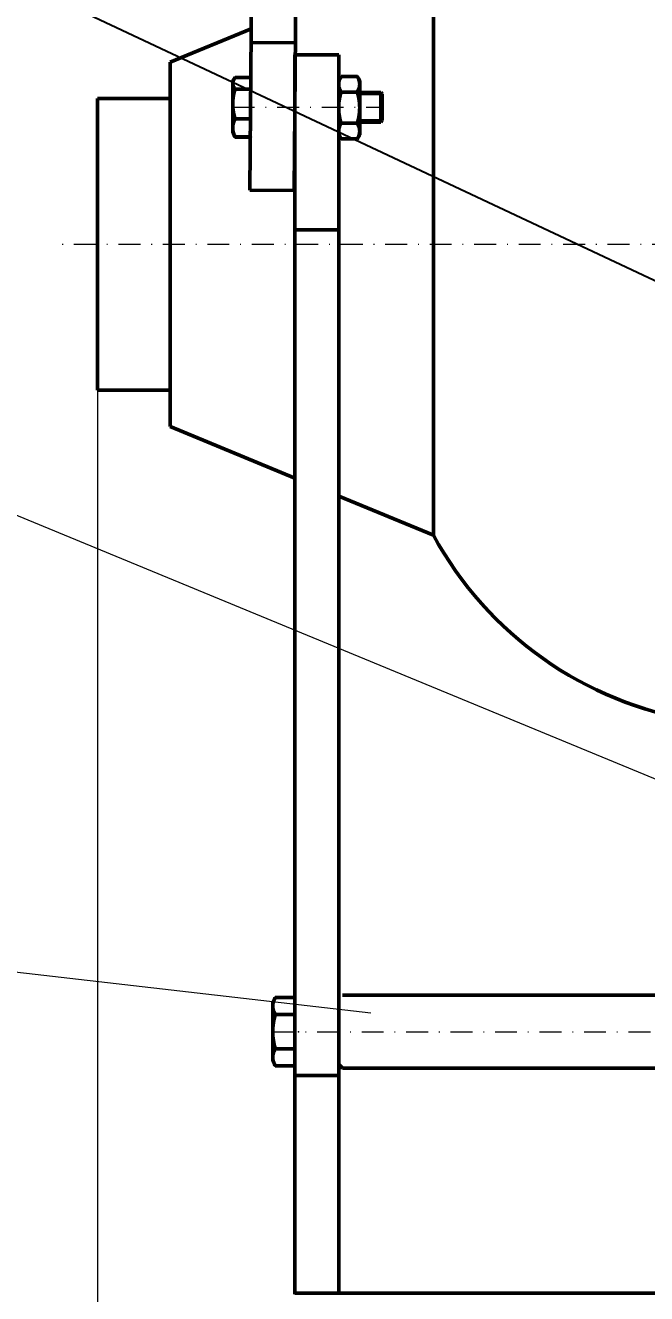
# Model space of a CAD drawing. Header units: inches. Extents: x -122986 to 27550, y -4965 to 6170.
# Drawn here: x 3977.7 to 4062.9, y 941 to 1115 of the extents above; entities that cross this region are included whole.
import ezdxf

# ---------------------------------------------------------------- set-up
doc = ezdxf.new("R2010")
doc.units = ezdxf.units.IN
doc.header["$LTSCALE"] = 2
doc.header["$MEASUREMENT"] = 0
doc.linetypes.add('DASHDOT', pattern=[1, 0.5, -0.25, 0, -0.25])
for name, color, linetype, lineweight in [('1 mãnh', 7, 'Continuous', 5), ('1 Đường Tâm', 50, 'DASHDOT', 9), ('1 Đậm', 7, 'Continuous', 50)]:
    doc.layers.add(name, color=color, linetype=linetype, lineweight=lineweight)
doc.layers.add('61', color=7, linetype='Continuous', true_color=0xffffff)
doc.styles.add('tinh', font='arial.ttf')
doc.dimstyles.new('Tịnh', dxfattribs={"dimtxt": 0.3, "dimasz": 1.5, "dimexe": 1, "dimexo": 0.0625, "dimgap": 0.4, "dimtad": 1, "dimtoh": 1, "dimzin": 0, "dimdsep": 46, "dimtxsty": 'tinh', "dimcen": 0.09, "dimclrd": 256, "dimclre": 256, "dimclrt": 4, "dimadec": 0, "dimazin": 0, "dimtfac": 1, "dimtofl": 0, "dimtmove": 0, "dimatfit": 3, "dimfxl": 1, "dimtfillclr": 4, "dimtolj": 1, "dimtzin": 0, "dimlwd": -1, "dimlwe": -1, "dimarcsym": 0})

# ---------------------------------------------------------------- blocks, each defined once
blk = doc.blocks.new('*D296')
at = {"layer": '1 mãnh', "ltscale": 15, "transparency": 16777216}
for p, q in [((3987.6, 1064.91), (3987.6, 863)), ((4256.7, 922.91), (4256.7, 863)), ((3992.6, 864), (4251.7, 864))]:
    blk.add_line(p, q, dxfattribs=at)
for points in [[(3992.6, 864.83), (3992.6, 863.17), (3987.6, 864)], [(4251.7, 864.83), (4251.7, 863.17), (4256.7, 864)]]:
    blk.add_solid(points, dxfattribs=at)
at = {"layer": 'Defpoints', "color": 0, "ltscale": 15, "transparency": 16777216}
for p in [(3987.6, 1064.97), (4256.7, 922.97), (4256.7, 864)]:
    blk.add_point(p, dxfattribs=at)
at = {"layer": '1 mãnh', "color": 4, "ltscale": 15, "transparency": 16777216, "insert": (4123.21, 868.05), "char_height": 3, "attachment_point": 5, "style": 'tinh'}
blk.add_mtext('\\A1;{\\H1.6667x;270}', dxfattribs=at)

msp = doc.modelspace()

# ---------------------------------------------------------------- linework, layer by layer
at = {"layer": '1 mãnh', "lineweight": 25, "ltscale": 15}
for p, q in [((3919.657, 1147.92), (4068.637, 1077.87)), ((3997.604, 1109.969), (3997.604, 1104.969))]:
    msp.add_line(p, q, dxfattribs=at)
at = {"layer": '1 mãnh', "lineweight": 13}
for p, q in [((4026.681, 1105.48), (4023.575, 1105.48)), ((4026.681, 1102.063), (4023.575, 1102.063))]:
    msp.add_line(p, q, dxfattribs=at)
at = {"layer": '1 mãnh', "lineweight": 13, "ltscale": 15}
for p, q in [((4078.469, 1005.665), (3919.657, 1071.259)), ((4025.127, 979.528), (3919.953, 991.591))]:
    msp.add_line(p, q, dxfattribs=at)
at = {"layer": '1 Đường Tâm', "lineweight": 9, "ltscale": 3}
for p, q in [((4006.167, 1103.772), (4026.681, 1103.772)), ((4255.79, 1084.969), (3981.604, 1084.969)), ((4011.651, 976.969), (4209.743, 976.969))]:
    msp.add_line(p, q, dxfattribs=at)
at = {"layer": '1 Đậm', "lineweight": 50, "ltscale": 15}
for p, q in [((4008.809, 1128.796), (4008.511, 1092.412)), ((4014.901, 1128.746), (4014.603, 1092.362)), ((4008.677, 1112.636), (4014.769, 1112.62)), ((4008.511, 1092.412), (4014.603, 1092.362))]:
    msp.add_line(p, q, dxfattribs=at)
at = {"layer": '1 Đậm', "lineweight": 50}
for p, q in [((4033.687, 1045.066), (4033.687, 1124.873)), ((4008.692, 1114.549), (3997.604, 1109.969)), ((3997.604, 1059.969), (3997.604, 1109.969)), ((4020.697, 1110.969), (4014.697, 1110.969)), ((4014.697, 1086.969), (4014.697, 1110.969)), ((4020.697, 1086.969), (4020.697, 1110.969)), ((4006.335, 1107.617), (4006.167, 1107.326)), ((4006.167, 1107.056), (4006.167, 1107.326)), ((4006.167, 1107.056), (4006.167, 1104.239)), ((4006.485, 1107.875), (4008.604, 1107.875)), ((4006.485, 1107.84), (4008.604, 1107.84)), ((4008.604, 1107.875), (4008.604, 1107.84)), ((4021.029, 1108.003), (4020.697, 1107.428)), ((4023.243, 1108.003), (4021.029, 1108.003)), ((4023.243, 1108.003), (4023.575, 1107.428)), ((4023.575, 1107.428), (4023.575, 1106.931)), ((4023.575, 1106.931), (4023.575, 1103.714)), ((3997.604, 1104.969), (3987.604, 1104.969)), ((3987.604, 1064.969), (3987.604, 1104.969)), ((4006.485, 1106.273), (4008.604, 1106.273)), ((4023.243, 1105.859), (4021.029, 1105.859)), ((4026.478, 1105.808), (4023.575, 1105.808)), ((4026.681, 1105.604), (4026.478, 1105.808)), ((4026.478, 1101.735), (4026.478, 1105.808)), ((4026.681, 1105.604), (4026.681, 1101.939)), ((4006.167, 1104.239), (4006.167, 1100.954)), ((4023.575, 1103.714), (4023.575, 1100.498)), ((4006.485, 1102.205), (4008.604, 1102.205)), ((4023.243, 1101.57), (4021.029, 1101.57)), ((4023.575, 1101.735), (4026.478, 1101.735)), ((4026.478, 1101.735), (4026.681, 1101.939)), ((4006.167, 1100.954), (4006.167, 1100.218)), ((4006.167, 1100.218), (4006.335, 1099.926)), ((4006.485, 1099.704), (4008.604, 1099.704)), ((4006.485, 1099.668), (4008.604, 1099.668)), ((4008.604, 1099.704), (4008.604, 1099.668)), ((4020.697, 1100.001), (4021.029, 1099.426)), ((4023.575, 1100.001), (4023.243, 1099.426)), ((4023.575, 1100.001), (4023.575, 1100.498)), ((4023.243, 1099.426), (4021.029, 1099.426)), ((4020.697, 1086.969), (4014.697, 1086.969)), ((4014.697, 970.969), (4014.697, 1086.969)), ((4020.697, 970.969), (4020.697, 1086.969)), ((3987.604, 1064.969), (3997.604, 1064.969)), ((3997.604, 1059.969), (4014.697, 1052.909)), ((4020.697, 1050.431), (4033.687, 1045.066)), ((4012.013, 981.659), (4011.651, 981.031)), ((4012.013, 981.659), (4014.697, 981.659)), ((4069.697, 981.969), (4021.197, 981.969)), ((4011.651, 981.031), (4011.651, 980.487)), ((4011.651, 980.487), (4011.651, 976.969)), ((4012.013, 979.314), (4014.697, 979.314)), ((4011.651, 976.969), (4011.651, 973.452)), ((4012.013, 974.624), (4014.697, 974.624)), ((4011.651, 972.908), (4011.651, 973.452)), ((4011.651, 972.908), (4012.013, 972.279)), ((4012.013, 972.279), (4014.697, 972.279)), ((4020.697, 970.969), (4014.697, 970.969)), ((4014.697, 941.702), (4014.697, 970.969)), ((4021.197, 971.969), (4020.697, 972.469)), ((4020.697, 941.702), (4020.697, 970.969)), ((4021.197, 971.969), (4069.697, 971.969)), ((4014.697, 940.969), (4014.697, 941.702)), ((4020.697, 941.1), (4020.697, 941.702)), ((4206.697, 941.1), (4014.697, 941.1)), ((4020.697, 940.969), (4020.697, 941.1))]:
    msp.add_line(p, q, dxfattribs=at)
for points in [[(4006.167, 1107.056), (4006.167, 1107.072), (4006.168, 1107.088), (4006.168, 1107.104), (4006.169, 1107.12), (4006.171, 1107.136), (4006.172, 1107.151), (4006.174, 1107.167), (4006.176, 1107.183), (4006.178, 1107.199), (4006.181, 1107.215), (4006.184, 1107.23), (4006.187, 1107.246), (4006.191, 1107.262), (4006.194, 1107.278), (4006.198, 1107.294), (4006.203, 1107.309), (4006.207, 1107.325), (4006.212, 1107.341), (4006.217, 1107.357), (4006.222, 1107.372), (4006.228, 1107.388), (4006.233, 1107.404), (4006.239, 1107.42), (4006.246, 1107.435), (4006.252, 1107.451), (4006.259, 1107.467), (4006.266, 1107.482), (4006.273, 1107.498), (4006.281, 1107.514), (4006.288, 1107.529), (4006.296, 1107.545), (4006.304, 1107.561), (4006.313, 1107.576), (4006.321, 1107.592), (4006.33, 1107.608), (4006.339, 1107.623), (4006.348, 1107.639), (4006.358, 1107.654), (4006.367, 1107.67), (4006.377, 1107.686), (4006.387, 1107.701), (4006.397, 1107.717), (4006.408, 1107.732), (4006.418, 1107.748), (4006.429, 1107.763), (4006.44, 1107.778), (4006.451, 1107.794), (4006.462, 1107.809), (4006.473, 1107.824), (4006.485, 1107.84)], [(4006.167, 1107.056), (4006.167, 1107.04), (4006.168, 1107.024), (4006.168, 1107.008), (4006.169, 1106.993), (4006.171, 1106.977), (4006.172, 1106.961), (4006.174, 1106.945), (4006.176, 1106.929), (4006.179, 1106.913), (4006.181, 1106.897), (4006.184, 1106.881), (4006.187, 1106.865), (4006.191, 1106.849), (4006.195, 1106.833), (4006.199, 1106.817), (4006.203, 1106.801), (4006.208, 1106.785), (4006.213, 1106.769), (4006.218, 1106.753), (4006.223, 1106.737), (4006.229, 1106.722), (4006.234, 1106.706), (4006.24, 1106.69), (4006.247, 1106.674), (4006.253, 1106.659), (4006.26, 1106.643), (4006.267, 1106.627), (4006.274, 1106.612), (4006.282, 1106.596), (4006.29, 1106.58), (4006.297, 1106.565), (4006.306, 1106.549), (4006.314, 1106.534), (4006.322, 1106.518), (4006.331, 1106.503), (4006.34, 1106.487), (4006.349, 1106.472), (4006.359, 1106.456), (4006.368, 1106.441), (4006.378, 1106.426), (4006.388, 1106.41), (4006.398, 1106.395), (4006.408, 1106.38), (4006.418, 1106.364), (4006.429, 1106.349), (4006.44, 1106.334), (4006.451, 1106.318), (4006.462, 1106.303), (4006.473, 1106.288), (4006.485, 1106.273)], [(4020.697, 1106.931), (4020.697, 1106.953), (4020.697, 1106.974), (4020.698, 1106.996), (4020.699, 1107.018), (4020.701, 1107.04), (4020.702, 1107.062), (4020.704, 1107.084), (4020.706, 1107.106), (4020.709, 1107.127), (4020.712, 1107.149), (4020.715, 1107.171), (4020.718, 1107.193), (4020.722, 1107.214), (4020.726, 1107.236), (4020.73, 1107.258), (4020.734, 1107.279), (4020.739, 1107.301), (4020.744, 1107.322), (4020.749, 1107.344), (4020.755, 1107.366), (4020.761, 1107.387), (4020.767, 1107.409), (4020.773, 1107.43), (4020.78, 1107.451), (4020.786, 1107.473), (4020.793, 1107.494), (4020.801, 1107.516), (4020.808, 1107.537), (4020.816, 1107.558), (4020.824, 1107.58), (4020.832, 1107.601), (4020.841, 1107.622), (4020.849, 1107.644), (4020.858, 1107.665), (4020.867, 1107.686), (4020.877, 1107.707), (4020.886, 1107.729), (4020.896, 1107.75), (4020.906, 1107.771), (4020.916, 1107.792), (4020.927, 1107.813), (4020.937, 1107.834), (4020.948, 1107.855), (4020.959, 1107.877), (4020.97, 1107.898), (4020.981, 1107.919), (4020.993, 1107.94), (4021.005, 1107.961), (4021.016, 1107.982), (4021.029, 1108.003)], [(4021.029, 1105.859), (4021.016, 1105.88), (4021.005, 1105.901), (4020.993, 1105.922), (4020.981, 1105.943), (4020.97, 1105.964), (4020.959, 1105.985), (4020.948, 1106.006), (4020.937, 1106.027), (4020.926, 1106.049), (4020.916, 1106.07), (4020.906, 1106.091), (4020.896, 1106.112), (4020.886, 1106.133), (4020.877, 1106.155), (4020.867, 1106.176), (4020.858, 1106.197), (4020.849, 1106.218), (4020.84, 1106.24), (4020.832, 1106.261), (4020.824, 1106.282), (4020.816, 1106.304), (4020.808, 1106.325), (4020.8, 1106.346), (4020.793, 1106.368), (4020.786, 1106.389), (4020.779, 1106.411), (4020.773, 1106.432), (4020.766, 1106.453), (4020.76, 1106.475), (4020.755, 1106.496), (4020.749, 1106.518), (4020.744, 1106.54), (4020.739, 1106.561), (4020.734, 1106.583), (4020.73, 1106.604), (4020.726, 1106.626), (4020.722, 1106.648), (4020.718, 1106.669), (4020.715, 1106.691), (4020.712, 1106.713), (4020.709, 1106.734), (4020.706, 1106.756), (4020.704, 1106.778), (4020.702, 1106.8), (4020.701, 1106.821), (4020.699, 1106.843), (4020.698, 1106.865), (4020.697, 1106.887), (4020.697, 1106.909), (4020.697, 1106.931)], [(4023.575, 1106.931), (4023.575, 1106.953), (4023.575, 1106.974), (4023.574, 1106.996), (4023.573, 1107.018), (4023.571, 1107.04), (4023.57, 1107.062), (4023.568, 1107.084), (4023.566, 1107.106), (4023.563, 1107.127), (4023.56, 1107.149), (4023.557, 1107.171), (4023.554, 1107.193), (4023.55, 1107.214), (4023.546, 1107.236), (4023.542, 1107.258), (4023.538, 1107.279), (4023.533, 1107.301), (4023.528, 1107.322), (4023.523, 1107.344), (4023.517, 1107.366), (4023.511, 1107.387), (4023.505, 1107.409), (4023.499, 1107.43), (4023.492, 1107.451), (4023.486, 1107.473), (4023.479, 1107.494), (4023.471, 1107.516), (4023.464, 1107.537), (4023.456, 1107.558), (4023.448, 1107.58), (4023.44, 1107.601), (4023.431, 1107.622), (4023.422, 1107.644), (4023.414, 1107.665), (4023.404, 1107.686), (4023.395, 1107.707), (4023.386, 1107.729), (4023.376, 1107.75), (4023.366, 1107.771), (4023.356, 1107.792), (4023.345, 1107.813), (4023.335, 1107.834), (4023.324, 1107.855), (4023.313, 1107.877), (4023.302, 1107.898), (4023.29, 1107.919), (4023.279, 1107.94), (4023.267, 1107.961), (4023.255, 1107.982), (4023.243, 1108.003)], [(4023.243, 1105.859), (4023.255, 1105.88), (4023.267, 1105.901), (4023.279, 1105.922), (4023.291, 1105.943), (4023.302, 1105.964), (4023.313, 1105.985), (4023.324, 1106.006), (4023.335, 1106.027), (4023.345, 1106.049), (4023.356, 1106.07), (4023.366, 1106.091), (4023.376, 1106.112), (4023.386, 1106.133), (4023.395, 1106.155), (4023.405, 1106.176), (4023.414, 1106.197), (4023.423, 1106.218), (4023.431, 1106.24), (4023.44, 1106.261), (4023.448, 1106.282), (4023.456, 1106.304), (4023.464, 1106.325), (4023.471, 1106.346), (4023.479, 1106.368), (4023.486, 1106.389), (4023.493, 1106.411), (4023.499, 1106.432), (4023.505, 1106.453), (4023.511, 1106.475), (4023.517, 1106.496), (4023.523, 1106.518), (4023.528, 1106.54), (4023.533, 1106.561), (4023.538, 1106.583), (4023.542, 1106.604), (4023.546, 1106.626), (4023.55, 1106.648), (4023.554, 1106.669), (4023.557, 1106.691), (4023.56, 1106.713), (4023.563, 1106.734), (4023.566, 1106.756), (4023.568, 1106.778), (4023.57, 1106.8), (4023.571, 1106.821), (4023.573, 1106.843), (4023.574, 1106.865), (4023.575, 1106.887), (4023.575, 1106.909), (4023.575, 1106.931)], [(4006.167, 1104.239), (4006.167, 1104.28), (4006.168, 1104.322), (4006.168, 1104.363), (4006.169, 1104.405), (4006.171, 1104.446), (4006.172, 1104.488), (4006.174, 1104.529), (4006.176, 1104.571), (4006.179, 1104.612), (4006.181, 1104.653), (4006.184, 1104.694), (4006.187, 1104.736), (4006.191, 1104.777), (4006.195, 1104.818), (4006.199, 1104.859), (4006.203, 1104.9), (4006.207, 1104.941), (4006.212, 1104.982), (4006.217, 1105.023), (4006.223, 1105.064), (4006.228, 1105.105), (4006.234, 1105.145), (4006.24, 1105.186), (4006.246, 1105.227), (4006.253, 1105.267), (4006.26, 1105.308), (4006.267, 1105.349), (4006.274, 1105.389), (4006.281, 1105.43), (4006.289, 1105.47), (4006.297, 1105.511), (4006.305, 1105.551), (4006.313, 1105.591), (4006.322, 1105.632), (4006.33, 1105.672), (4006.339, 1105.712), (4006.349, 1105.753), (4006.358, 1105.793), (4006.367, 1105.833), (4006.377, 1105.873), (4006.387, 1105.913), (4006.397, 1105.953), (4006.407, 1105.993), (4006.418, 1106.033), (4006.429, 1106.073), (4006.439, 1106.113), (4006.45, 1106.153), (4006.462, 1106.193), (4006.473, 1106.233), (4006.485, 1106.273)], [(4020.697, 1103.714), (4020.697, 1103.758), (4020.697, 1103.801), (4020.698, 1103.845), (4020.699, 1103.889), (4020.701, 1103.932), (4020.702, 1103.976), (4020.704, 1104.02), (4020.706, 1104.063), (4020.709, 1104.107), (4020.712, 1104.151), (4020.715, 1104.194), (4020.718, 1104.238), (4020.722, 1104.282), (4020.726, 1104.326), (4020.73, 1104.369), (4020.734, 1104.413), (4020.739, 1104.457), (4020.744, 1104.5), (4020.75, 1104.543), (4020.755, 1104.587), (4020.761, 1104.63), (4020.767, 1104.673), (4020.773, 1104.716), (4020.78, 1104.76), (4020.787, 1104.803), (4020.794, 1104.845), (4020.801, 1104.888), (4020.809, 1104.931), (4020.817, 1104.974), (4020.825, 1105.017), (4020.833, 1105.059), (4020.842, 1105.102), (4020.85, 1105.144), (4020.859, 1105.187), (4020.868, 1105.229), (4020.878, 1105.271), (4020.887, 1105.314), (4020.897, 1105.356), (4020.907, 1105.398), (4020.917, 1105.44), (4020.927, 1105.482), (4020.938, 1105.524), (4020.949, 1105.566), (4020.959, 1105.608), (4020.971, 1105.65), (4020.982, 1105.692), (4020.993, 1105.734), (4021.005, 1105.775), (4021.017, 1105.817), (4021.029, 1105.859)], [(4023.575, 1103.714), (4023.575, 1103.758), (4023.575, 1103.801), (4023.574, 1103.845), (4023.573, 1103.889), (4023.571, 1103.932), (4023.57, 1103.976), (4023.568, 1104.02), (4023.566, 1104.063), (4023.563, 1104.107), (4023.56, 1104.151), (4023.557, 1104.194), (4023.554, 1104.238), (4023.55, 1104.282), (4023.546, 1104.326), (4023.542, 1104.369), (4023.537, 1104.413), (4023.533, 1104.457), (4023.528, 1104.5), (4023.522, 1104.543), (4023.517, 1104.587), (4023.511, 1104.63), (4023.505, 1104.673), (4023.498, 1104.716), (4023.492, 1104.76), (4023.485, 1104.803), (4023.478, 1104.845), (4023.471, 1104.888), (4023.463, 1104.931), (4023.455, 1104.974), (4023.447, 1105.017), (4023.439, 1105.059), (4023.43, 1105.102), (4023.422, 1105.144), (4023.413, 1105.187), (4023.404, 1105.229), (4023.394, 1105.271), (4023.385, 1105.314), (4023.375, 1105.356), (4023.365, 1105.398), (4023.355, 1105.44), (4023.345, 1105.482), (4023.334, 1105.524), (4023.323, 1105.566), (4023.312, 1105.608), (4023.301, 1105.65), (4023.29, 1105.692), (4023.279, 1105.734), (4023.267, 1105.775), (4023.255, 1105.817), (4023.243, 1105.859)], [(4006.485, 1102.205), (4006.473, 1102.245), (4006.462, 1102.285), (4006.45, 1102.325), (4006.439, 1102.365), (4006.429, 1102.405), (4006.418, 1102.445), (4006.407, 1102.485), (4006.397, 1102.525), (4006.387, 1102.565), (4006.377, 1102.605), (4006.367, 1102.645), (4006.358, 1102.686), (4006.348, 1102.726), (4006.339, 1102.766), (4006.33, 1102.806), (4006.321, 1102.847), (4006.313, 1102.887), (4006.305, 1102.928), (4006.297, 1102.968), (4006.289, 1103.008), (4006.281, 1103.049), (4006.274, 1103.089), (4006.266, 1103.13), (4006.259, 1103.171), (4006.253, 1103.211), (4006.246, 1103.252), (4006.24, 1103.293), (4006.234, 1103.333), (4006.228, 1103.374), (4006.222, 1103.415), (4006.217, 1103.456), (4006.212, 1103.497), (4006.207, 1103.538), (4006.203, 1103.578), (4006.199, 1103.619), (4006.195, 1103.66), (4006.191, 1103.701), (4006.187, 1103.743), (4006.184, 1103.784), (4006.181, 1103.825), (4006.179, 1103.866), (4006.176, 1103.907), (4006.174, 1103.949), (4006.172, 1103.99), (4006.171, 1104.031), (4006.169, 1104.073), (4006.168, 1104.114), (4006.168, 1104.156), (4006.167, 1104.197), (4006.167, 1104.239)], [(4021.029, 1101.57), (4021.017, 1101.612), (4021.005, 1101.654), (4020.993, 1101.696), (4020.981, 1101.738), (4020.97, 1101.78), (4020.959, 1101.823), (4020.948, 1101.865), (4020.937, 1101.907), (4020.927, 1101.95), (4020.916, 1101.992), (4020.906, 1102.035), (4020.896, 1102.077), (4020.886, 1102.12), (4020.876, 1102.163), (4020.867, 1102.205), (4020.858, 1102.248), (4020.849, 1102.291), (4020.84, 1102.334), (4020.832, 1102.377), (4020.823, 1102.42), (4020.815, 1102.462), (4020.808, 1102.505), (4020.8, 1102.548), (4020.793, 1102.591), (4020.786, 1102.634), (4020.779, 1102.677), (4020.772, 1102.72), (4020.766, 1102.763), (4020.76, 1102.806), (4020.754, 1102.849), (4020.749, 1102.892), (4020.743, 1102.935), (4020.739, 1102.978), (4020.734, 1103.022), (4020.729, 1103.065), (4020.725, 1103.108), (4020.721, 1103.151), (4020.718, 1103.194), (4020.714, 1103.237), (4020.711, 1103.281), (4020.709, 1103.324), (4020.706, 1103.367), (4020.704, 1103.411), (4020.702, 1103.454), (4020.7, 1103.497), (4020.699, 1103.541), (4020.698, 1103.584), (4020.697, 1103.628), (4020.697, 1103.671), (4020.697, 1103.714)], [(4023.243, 1101.57), (4023.255, 1101.612), (4023.267, 1101.654), (4023.279, 1101.696), (4023.29, 1101.738), (4023.302, 1101.78), (4023.313, 1101.823), (4023.324, 1101.865), (4023.335, 1101.907), (4023.345, 1101.95), (4023.356, 1101.992), (4023.366, 1102.035), (4023.376, 1102.077), (4023.386, 1102.12), (4023.395, 1102.163), (4023.405, 1102.205), (4023.414, 1102.248), (4023.423, 1102.291), (4023.432, 1102.334), (4023.44, 1102.377), (4023.449, 1102.42), (4023.457, 1102.462), (4023.464, 1102.505), (4023.472, 1102.548), (4023.479, 1102.591), (4023.486, 1102.634), (4023.493, 1102.677), (4023.5, 1102.72), (4023.506, 1102.763), (4023.512, 1102.806), (4023.518, 1102.849), (4023.523, 1102.892), (4023.528, 1102.935), (4023.533, 1102.978), (4023.538, 1103.022), (4023.543, 1103.065), (4023.547, 1103.108), (4023.551, 1103.151), (4023.554, 1103.194), (4023.557, 1103.237), (4023.561, 1103.281), (4023.563, 1103.324), (4023.566, 1103.367), (4023.568, 1103.411), (4023.57, 1103.454), (4023.571, 1103.497), (4023.573, 1103.541), (4023.574, 1103.584), (4023.575, 1103.628), (4023.575, 1103.671), (4023.575, 1103.714)], [(4006.167, 1100.954), (4006.167, 1100.98), (4006.168, 1101.005), (4006.168, 1101.031), (4006.169, 1101.056), (4006.171, 1101.082), (4006.172, 1101.107), (4006.174, 1101.133), (4006.176, 1101.158), (4006.179, 1101.184), (4006.181, 1101.209), (4006.184, 1101.234), (4006.187, 1101.26), (4006.191, 1101.285), (4006.195, 1101.31), (4006.199, 1101.336), (4006.203, 1101.361), (4006.207, 1101.386), (4006.212, 1101.411), (4006.217, 1101.436), (4006.223, 1101.461), (4006.228, 1101.486), (4006.234, 1101.512), (4006.24, 1101.537), (4006.246, 1101.562), (4006.253, 1101.587), (4006.26, 1101.612), (4006.267, 1101.637), (4006.274, 1101.661), (4006.281, 1101.686), (4006.289, 1101.711), (4006.297, 1101.736), (4006.305, 1101.761), (4006.313, 1101.786), (4006.322, 1101.811), (4006.33, 1101.835), (4006.339, 1101.86), (4006.349, 1101.885), (4006.358, 1101.91), (4006.367, 1101.934), (4006.377, 1101.959), (4006.387, 1101.984), (4006.397, 1102.008), (4006.407, 1102.033), (4006.418, 1102.057), (4006.429, 1102.082), (4006.439, 1102.107), (4006.45, 1102.131), (4006.462, 1102.156), (4006.473, 1102.18), (4006.485, 1102.205)], [(4020.697, 1100.498), (4020.697, 1100.52), (4020.697, 1100.542), (4020.698, 1100.564), (4020.699, 1100.586), (4020.701, 1100.608), (4020.702, 1100.629), (4020.704, 1100.651), (4020.706, 1100.673), (4020.709, 1100.695), (4020.712, 1100.717), (4020.715, 1100.738), (4020.718, 1100.76), (4020.722, 1100.782), (4020.726, 1100.804), (4020.73, 1100.825), (4020.734, 1100.847), (4020.739, 1100.868), (4020.744, 1100.89), (4020.749, 1100.912), (4020.755, 1100.933), (4020.761, 1100.955), (4020.767, 1100.976), (4020.773, 1100.998), (4020.78, 1101.019), (4020.786, 1101.04), (4020.793, 1101.062), (4020.801, 1101.083), (4020.808, 1101.105), (4020.816, 1101.126), (4020.824, 1101.147), (4020.832, 1101.169), (4020.841, 1101.19), (4020.849, 1101.211), (4020.858, 1101.232), (4020.867, 1101.254), (4020.877, 1101.275), (4020.886, 1101.296), (4020.896, 1101.317), (4020.906, 1101.338), (4020.916, 1101.36), (4020.927, 1101.381), (4020.937, 1101.402), (4020.948, 1101.423), (4020.959, 1101.444), (4020.97, 1101.465), (4020.981, 1101.486), (4020.993, 1101.507), (4021.005, 1101.528), (4021.016, 1101.549), (4021.029, 1101.57)], [(4023.575, 1100.498), (4023.575, 1100.52), (4023.575, 1100.542), (4023.574, 1100.564), (4023.573, 1100.586), (4023.571, 1100.608), (4023.57, 1100.629), (4023.568, 1100.651), (4023.566, 1100.673), (4023.563, 1100.695), (4023.56, 1100.717), (4023.557, 1100.738), (4023.554, 1100.76), (4023.55, 1100.782), (4023.546, 1100.804), (4023.542, 1100.825), (4023.538, 1100.847), (4023.533, 1100.868), (4023.528, 1100.89), (4023.523, 1100.912), (4023.517, 1100.933), (4023.511, 1100.955), (4023.505, 1100.976), (4023.499, 1100.998), (4023.492, 1101.019), (4023.486, 1101.04), (4023.479, 1101.062), (4023.471, 1101.083), (4023.464, 1101.105), (4023.456, 1101.126), (4023.448, 1101.147), (4023.44, 1101.169), (4023.431, 1101.19), (4023.422, 1101.211), (4023.414, 1101.232), (4023.404, 1101.254), (4023.395, 1101.275), (4023.386, 1101.296), (4023.376, 1101.317), (4023.366, 1101.338), (4023.356, 1101.36), (4023.345, 1101.381), (4023.335, 1101.402), (4023.324, 1101.423), (4023.313, 1101.444), (4023.302, 1101.465), (4023.29, 1101.486), (4023.279, 1101.507), (4023.267, 1101.528), (4023.255, 1101.549), (4023.243, 1101.57)], [(4006.485, 1099.704), (4006.473, 1099.728), (4006.462, 1099.753), (4006.45, 1099.777), (4006.439, 1099.802), (4006.429, 1099.827), (4006.418, 1099.851), (4006.407, 1099.876), (4006.397, 1099.9), (4006.387, 1099.925), (4006.377, 1099.95), (4006.367, 1099.975), (4006.358, 1099.999), (4006.348, 1100.024), (4006.339, 1100.049), (4006.33, 1100.074), (4006.321, 1100.098), (4006.313, 1100.123), (4006.305, 1100.148), (4006.297, 1100.173), (4006.289, 1100.198), (4006.281, 1100.223), (4006.274, 1100.248), (4006.266, 1100.273), (4006.259, 1100.298), (4006.253, 1100.322), (4006.246, 1100.347), (4006.24, 1100.372), (4006.234, 1100.398), (4006.228, 1100.423), (4006.222, 1100.448), (4006.217, 1100.473), (4006.212, 1100.498), (4006.207, 1100.523), (4006.203, 1100.548), (4006.199, 1100.573), (4006.195, 1100.599), (4006.191, 1100.624), (4006.187, 1100.649), (4006.184, 1100.674), (4006.181, 1100.7), (4006.179, 1100.725), (4006.176, 1100.75), (4006.174, 1100.776), (4006.172, 1100.801), (4006.171, 1100.827), (4006.169, 1100.852), (4006.168, 1100.878), (4006.168, 1100.903), (4006.167, 1100.929), (4006.167, 1100.954)], [(4006.332, 1099.931), (4006.335, 1099.927), (4006.338, 1099.922), (4006.34, 1099.918), (4006.343, 1099.913), (4006.346, 1099.909), (4006.349, 1099.904), (4006.351, 1099.899), (4006.354, 1099.895), (4006.357, 1099.89), (4006.36, 1099.886), (4006.362, 1099.881), (4006.365, 1099.876), (4006.368, 1099.872), (4006.371, 1099.867), (4006.374, 1099.863), (4006.377, 1099.858), (4006.38, 1099.854), (4006.383, 1099.849), (4006.386, 1099.844), (4006.389, 1099.84), (4006.392, 1099.835), (4006.395, 1099.831), (4006.398, 1099.826), (4006.401, 1099.822), (4006.404, 1099.817), (4006.407, 1099.812), (4006.41, 1099.808), (4006.413, 1099.803), (4006.416, 1099.799), (4006.419, 1099.794), (4006.422, 1099.79), (4006.425, 1099.785), (4006.428, 1099.781), (4006.432, 1099.776), (4006.435, 1099.772), (4006.438, 1099.767), (4006.441, 1099.762), (4006.445, 1099.758), (4006.448, 1099.753), (4006.451, 1099.749), (4006.454, 1099.744), (4006.458, 1099.74), (4006.461, 1099.735), (4006.464, 1099.731), (4006.468, 1099.726), (4006.471, 1099.722), (4006.474, 1099.717), (4006.478, 1099.713), (4006.481, 1099.708), (4006.485, 1099.704)], [(4021.029, 1099.426), (4021.016, 1099.447), (4021.005, 1099.468), (4020.993, 1099.489), (4020.981, 1099.51), (4020.97, 1099.532), (4020.959, 1099.553), (4020.948, 1099.574), (4020.937, 1099.595), (4020.926, 1099.616), (4020.916, 1099.637), (4020.906, 1099.658), (4020.896, 1099.68), (4020.886, 1099.701), (4020.877, 1099.722), (4020.867, 1099.743), (4020.858, 1099.765), (4020.849, 1099.786), (4020.84, 1099.807), (4020.832, 1099.828), (4020.824, 1099.85), (4020.816, 1099.871), (4020.808, 1099.893), (4020.8, 1099.914), (4020.793, 1099.935), (4020.786, 1099.957), (4020.779, 1099.978), (4020.773, 1100), (4020.766, 1100.021), (4020.76, 1100.043), (4020.755, 1100.064), (4020.749, 1100.086), (4020.744, 1100.107), (4020.739, 1100.129), (4020.734, 1100.15), (4020.73, 1100.172), (4020.726, 1100.193), (4020.722, 1100.215), (4020.718, 1100.237), (4020.715, 1100.258), (4020.712, 1100.28), (4020.709, 1100.302), (4020.706, 1100.324), (4020.704, 1100.345), (4020.702, 1100.367), (4020.701, 1100.389), (4020.699, 1100.411), (4020.698, 1100.433), (4020.697, 1100.454), (4020.697, 1100.476), (4020.697, 1100.498)], [(4023.243, 1099.426), (4023.255, 1099.447), (4023.267, 1099.468), (4023.279, 1099.489), (4023.291, 1099.51), (4023.302, 1099.532), (4023.313, 1099.553), (4023.324, 1099.574), (4023.335, 1099.595), (4023.345, 1099.616), (4023.356, 1099.637), (4023.366, 1099.658), (4023.376, 1099.68), (4023.386, 1099.701), (4023.395, 1099.722), (4023.405, 1099.743), (4023.414, 1099.765), (4023.423, 1099.786), (4023.431, 1099.807), (4023.44, 1099.828), (4023.448, 1099.85), (4023.456, 1099.871), (4023.464, 1099.893), (4023.471, 1099.914), (4023.479, 1099.935), (4023.486, 1099.957), (4023.493, 1099.978), (4023.499, 1100), (4023.505, 1100.021), (4023.511, 1100.043), (4023.517, 1100.064), (4023.523, 1100.086), (4023.528, 1100.107), (4023.533, 1100.129), (4023.538, 1100.15), (4023.542, 1100.172), (4023.546, 1100.193), (4023.55, 1100.215), (4023.554, 1100.237), (4023.557, 1100.258), (4023.56, 1100.28), (4023.563, 1100.302), (4023.566, 1100.324), (4023.568, 1100.345), (4023.57, 1100.367), (4023.571, 1100.389), (4023.573, 1100.411), (4023.574, 1100.433), (4023.575, 1100.454), (4023.575, 1100.476), (4023.575, 1100.498)], [(4011.651, 980.487), (4011.651, 980.511), (4011.651, 980.535), (4011.652, 980.558), (4011.653, 980.582), (4011.655, 980.606), (4011.657, 980.63), (4011.659, 980.654), (4011.661, 980.678), (4011.664, 980.702), (4011.667, 980.726), (4011.67, 980.749), (4011.674, 980.773), (4011.678, 980.797), (4011.682, 980.821), (4011.687, 980.844), (4011.692, 980.868), (4011.697, 980.892), (4011.702, 980.915), (4011.708, 980.939), (4011.714, 980.962), (4011.72, 980.986), (4011.727, 981.009), (4011.734, 981.033), (4011.741, 981.056), (4011.749, 981.08), (4011.756, 981.103), (4011.764, 981.127), (4011.773, 981.15), (4011.781, 981.173), (4011.79, 981.197), (4011.799, 981.22), (4011.808, 981.243), (4011.818, 981.266), (4011.827, 981.29), (4011.837, 981.313), (4011.848, 981.336), (4011.858, 981.359), (4011.869, 981.382), (4011.88, 981.406), (4011.891, 981.429), (4011.902, 981.452), (4011.914, 981.475), (4011.925, 981.498), (4011.937, 981.521), (4011.95, 981.544), (4011.962, 981.567), (4011.975, 981.59), (4011.987, 981.613), (4012, 981.636), (4012.013, 981.659)], [(4012.013, 979.314), (4012, 979.337), (4011.987, 979.36), (4011.974, 979.383), (4011.962, 979.406), (4011.949, 979.429), (4011.937, 979.453), (4011.925, 979.476), (4011.913, 979.499), (4011.902, 979.522), (4011.89, 979.545), (4011.879, 979.568), (4011.868, 979.591), (4011.858, 979.615), (4011.847, 979.638), (4011.837, 979.661), (4011.827, 979.684), (4011.817, 979.708), (4011.808, 979.731), (4011.799, 979.754), (4011.79, 979.778), (4011.781, 979.801), (4011.772, 979.824), (4011.764, 979.848), (4011.756, 979.871), (4011.748, 979.894), (4011.741, 979.918), (4011.734, 979.941), (4011.727, 979.965), (4011.72, 979.988), (4011.714, 980.012), (4011.708, 980.035), (4011.702, 980.059), (4011.697, 980.083), (4011.691, 980.106), (4011.687, 980.13), (4011.682, 980.153), (4011.678, 980.177), (4011.674, 980.201), (4011.67, 980.224), (4011.667, 980.248), (4011.664, 980.272), (4011.661, 980.296), (4011.659, 980.319), (4011.657, 980.343), (4011.655, 980.367), (4011.653, 980.391), (4011.652, 980.415), (4011.651, 980.439), (4011.651, 980.463), (4011.651, 980.487)], [(4011.651, 976.969), (4011.651, 977.017), (4011.651, 977.065), (4011.652, 977.112), (4011.653, 977.16), (4011.655, 977.208), (4011.656, 977.255), (4011.659, 977.303), (4011.661, 977.351), (4011.664, 977.398), (4011.667, 977.446), (4011.67, 977.494), (4011.674, 977.542), (4011.678, 977.59), (4011.682, 977.638), (4011.687, 977.686), (4011.692, 977.733), (4011.697, 977.781), (4011.703, 977.829), (4011.708, 977.876), (4011.714, 977.923), (4011.721, 977.971), (4011.728, 978.018), (4011.735, 978.065), (4011.742, 978.112), (4011.749, 978.159), (4011.757, 978.206), (4011.765, 978.253), (4011.773, 978.3), (4011.782, 978.347), (4011.791, 978.393), (4011.8, 978.44), (4011.809, 978.487), (4011.818, 978.533), (4011.828, 978.579), (4011.838, 978.626), (4011.848, 978.672), (4011.859, 978.718), (4011.87, 978.765), (4011.88, 978.811), (4011.891, 978.857), (4011.903, 978.903), (4011.914, 978.949), (4011.926, 978.995), (4011.938, 979.04), (4011.95, 979.086), (4011.962, 979.132), (4011.975, 979.178), (4011.988, 979.223), (4012, 979.269), (4012.013, 979.314)], [(4012.013, 974.624), (4012, 974.67), (4011.987, 974.716), (4011.975, 974.762), (4011.962, 974.808), (4011.95, 974.854), (4011.937, 974.9), (4011.925, 974.946), (4011.914, 974.993), (4011.902, 975.039), (4011.891, 975.086), (4011.879, 975.132), (4011.868, 975.179), (4011.858, 975.226), (4011.847, 975.272), (4011.837, 975.319), (4011.827, 975.366), (4011.817, 975.413), (4011.807, 975.459), (4011.798, 975.506), (4011.789, 975.553), (4011.78, 975.6), (4011.772, 975.647), (4011.764, 975.694), (4011.756, 975.741), (4011.748, 975.788), (4011.74, 975.835), (4011.733, 975.882), (4011.726, 975.929), (4011.72, 975.976), (4011.713, 976.023), (4011.707, 976.07), (4011.702, 976.117), (4011.696, 976.164), (4011.691, 976.212), (4011.686, 976.259), (4011.682, 976.306), (4011.677, 976.353), (4011.674, 976.4), (4011.67, 976.448), (4011.667, 976.495), (4011.664, 976.542), (4011.661, 976.59), (4011.659, 976.637), (4011.656, 976.684), (4011.655, 976.732), (4011.653, 976.779), (4011.652, 976.827), (4011.651, 976.874), (4011.651, 976.922), (4011.651, 976.969)], [(4011.651, 973.452), (4011.651, 973.476), (4011.651, 973.5), (4011.652, 973.524), (4011.653, 973.548), (4011.655, 973.572), (4011.657, 973.595), (4011.659, 973.619), (4011.661, 973.643), (4011.664, 973.667), (4011.667, 973.691), (4011.67, 973.715), (4011.674, 973.738), (4011.678, 973.762), (4011.682, 973.786), (4011.687, 973.809), (4011.692, 973.833), (4011.697, 973.857), (4011.702, 973.88), (4011.708, 973.904), (4011.714, 973.927), (4011.72, 973.951), (4011.727, 973.975), (4011.734, 973.998), (4011.741, 974.021), (4011.749, 974.045), (4011.756, 974.068), (4011.764, 974.092), (4011.773, 974.115), (4011.781, 974.138), (4011.79, 974.162), (4011.799, 974.185), (4011.808, 974.208), (4011.818, 974.232), (4011.827, 974.255), (4011.837, 974.278), (4011.848, 974.301), (4011.858, 974.325), (4011.869, 974.348), (4011.88, 974.371), (4011.891, 974.394), (4011.902, 974.417), (4011.914, 974.44), (4011.925, 974.463), (4011.937, 974.486), (4011.95, 974.509), (4011.962, 974.532), (4011.975, 974.555), (4011.987, 974.578), (4012, 974.601), (4012.013, 974.624)], [(4012.013, 972.279), (4012, 972.302), (4011.987, 972.326), (4011.974, 972.349), (4011.962, 972.372), (4011.949, 972.395), (4011.937, 972.418), (4011.925, 972.441), (4011.913, 972.464), (4011.902, 972.487), (4011.89, 972.51), (4011.879, 972.533), (4011.868, 972.557), (4011.858, 972.58), (4011.847, 972.603), (4011.837, 972.626), (4011.827, 972.65), (4011.817, 972.673), (4011.808, 972.696), (4011.799, 972.719), (4011.79, 972.743), (4011.781, 972.766), (4011.772, 972.789), (4011.764, 972.813), (4011.756, 972.836), (4011.748, 972.86), (4011.741, 972.883), (4011.734, 972.907), (4011.727, 972.93), (4011.72, 972.954), (4011.714, 972.977), (4011.708, 973.001), (4011.702, 973.024), (4011.697, 973.048), (4011.691, 973.071), (4011.687, 973.095), (4011.682, 973.119), (4011.678, 973.142), (4011.674, 973.166), (4011.67, 973.19), (4011.667, 973.213), (4011.664, 973.237), (4011.661, 973.261), (4011.659, 973.285), (4011.657, 973.309), (4011.655, 973.332), (4011.653, 973.356), (4011.652, 973.38), (4011.651, 973.404), (4011.651, 973.428), (4011.651, 973.452)]]:
    msp.add_lwpolyline(points, dxfattribs=at)
msp.add_arc((4077.604, 1068.968), 50, 208.55741, 260.9014, dxfattribs=at)
at = {"layer": '61', "color": 5, "linetype": 'Continuous', "lineweight": 18}
msp.add_point((4015.205, 976.969), dxfattribs=at)

# ---------------------------------------------------------------- dimensions: what is measured, and where the dimension line sits
at = {"layer": '1 mãnh', "ltscale": 15}
dim = msp.add_linear_dim(base=(4256.697, 864), p1=(3987.604, 1064.969), p2=(4256.697, 922.969), text='{\\H1.6667x;270}', dimstyle='Tịnh', override={"dimtxt": 3, "dimasz": 5, "dimgap": 1.5, "dimdec": 0, "dimtdec": 0}, dxfattribs=at)
dim.commit()
dim.dimension.update_dxf_attribs({"geometry": '*D296', "text_midpoint": (4123.206, 864), "dimtype": 160})

doc.saveas('drawing.dxf')
